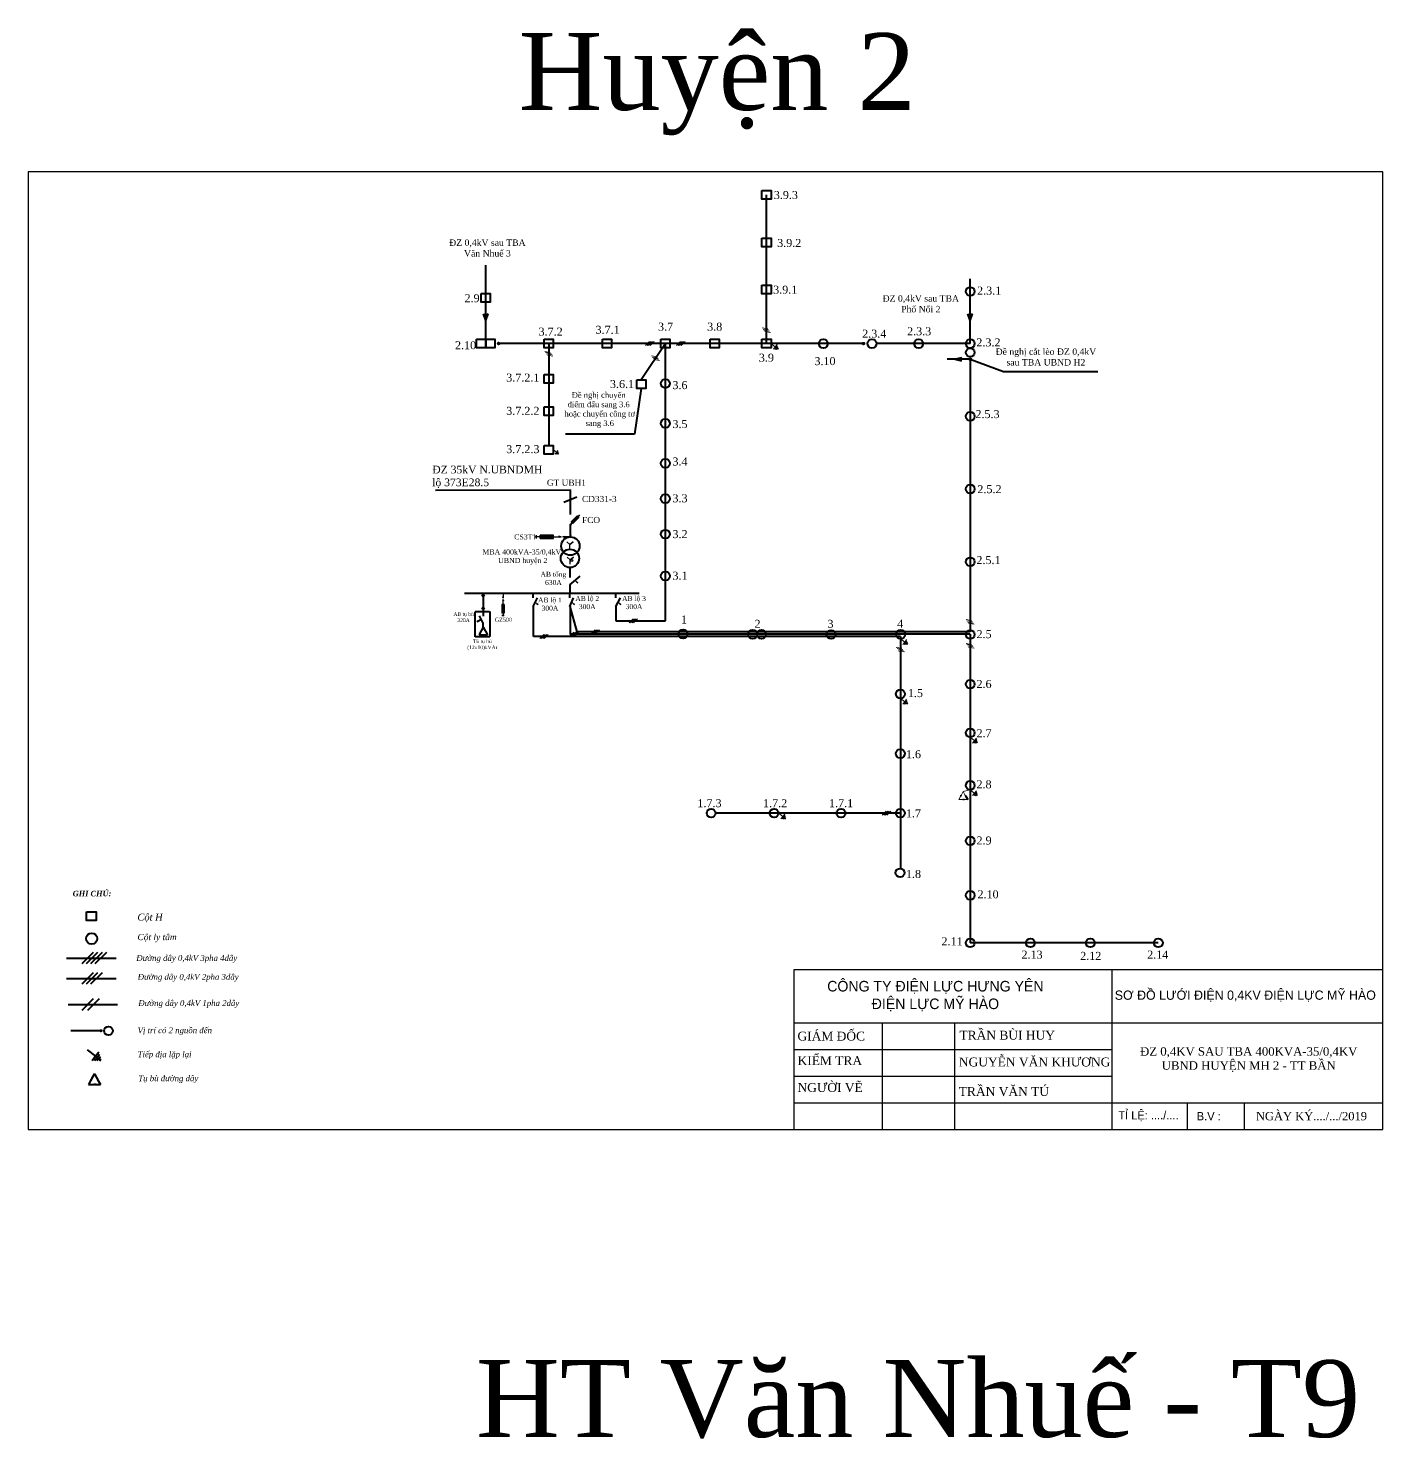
# Model space of a CAD drawing. Extents: x -2498 to 13808, y -1476 to 9052.
# Drawn here: x 6636 to 7164, y 3476 to 4026 of the extents above; entities that cross this region are included whole.
import ezdxf

# ---------------------------------------------------------------- set-up
doc = ezdxf.new("R2010")
doc.units = 0
doc.header["$LTSCALE"] = 0.08
doc.header["$MEASUREMENT"] = 0
doc.linetypes.add('DASHED2', pattern=[0.375, 0.25, -0.125])
doc.layers.get('0').update_dxf_attribs({"linetype": 'CONTINUOUS', "lineweight": 40})
doc.layers.add('Duong manh', color=8, linetype='CONTINUOUS')
doc.layers.add('khung', color=3, linetype='CONTINUOUS', lineweight=18)
doc.layers.add('NET DAM', color=6, linetype='CONTINUOUS', lineweight=25)
doc.styles.add('anh thong', font='times.ttf', dxfattribs={"height": 0.5})
doc.styles.get("Standard").update_dxf_attribs({"font": 'VHTEKN.TTF', "height": 2.5})

# ---------------------------------------------------------------- blocks, each defined once
blk = doc.blocks.new('khung')
at = {"layer": 'khung', "color": 5, "lineweight": -3, "ltscale": 4}
for p, q in [((630143, 2296298.9), (632881, 2296298.9)), ((630143, 2295554.2), (630143, 2296298.9)), ((631620.1, 2296298.9), (631620.1, 2295554.2)), ((630143, 2296050.6), (631457.3, 2296050.6)), ((630143, 2296050.6), (632881, 2296050.6)), ((630552, 2296050.6), (630552, 2295554.2)), ((630888.9, 2296050.6), (630888.9, 2295554.2)), ((630143, 2295926.5), (631620.1, 2295926.5)), ((630143, 2295802.4), (631620.1, 2295802.4)), ((630143, 2295678.3), (631512, 2295678.3)), ((630143, 2295678.3), (632881, 2295678.3)), ((631972.7, 2295554.2), (631972.7, 2295678.3)), ((632238.4, 2295554.2), (632238.4, 2295678.3))]:
    blk.add_line(p, q, dxfattribs=at)
blk.add_lwpolyline([(632881, 2300009), (626580.6, 2300009), (626580.6, 2295554.2), (632881, 2295554.2), (632881, 2300009)], dxfattribs=at)
at = {"layer": 'Duong manh', "color": 0, "lineweight": -3, "ltscale": 4}
for s, insert, char_height, width, attachment_point in [('{\\f.VnAvantH|b0|i0|c0|p34;C¤NG TY §IÖN LùC H¦NG Y£N\\P®iÖn lùc mü hµo}', (630800.1, 2296174.8), 49.141, 1314.329, 5), ('{\\f.VnAvantH|b0|i0|c0|p34;s¬ ®å l\xadíi ®iÖn 0,4kv ®iÖn lùc mü hµo}', (632241.6, 2296174.8), 43.049, 1423.665, 5), ('{\\fTimes New Roman|b0|i0|c0|p18; GIÁM ĐỐC}', (630143, 2295988.6), 41.37, 409.064, 4), ('{\\fTimes New Roman|b0|i0|c0|p18; TRẦN BÙI HUY}', (630896.3, 2295992.9), 41.37, 536.856, 4), ('{\\f.VnAvantH|b0|i0|c0|p34; \\fTimes New Roman|b0|i0|c0|p18; KIỂM TRA}', (630128, 2295874.7), 41.37, 409.064, 4), ('{\\fTimes New Roman|b0|i0|c0|p18; NGUYỄN VĂN KHƯƠNG}', (630893.6, 2295868.1), 41.37, 717.247, 4), ('{\\fTimes New Roman|b0|i0|c0|p18; NGƯỜI VẼ}', (630143, 2295749.5), 41.37, 409.064, 4), ('{\\f.VnAvantH|b0|i0|c0|p34; \\fTimes New Roman|b0|i0|c0|p18;TRẦN VĂN TÚ}', (630893.4, 2295730.7), 41.37, 536.856, 4), ('{\\f.VnAvantH|b0|i0|c0|p34; tØ lÖ: ..../....}', (631636.6, 2295616.3), 38.475, 301.491, 4), ('{\\f.VnAvantH|b0|i0|c0|p34;b.v :}', (632071.5, 2295616.3), 38.475, 424.338, 5), ('{\\fTimes New Roman|b0|i0|c0|p18;NGÀY KÝ..../.../2019}', (632549.2, 2295616.3), 38.475, 820.671, 5)]:
    blk.add_mtext(s, dxfattribs=dict(at, insert=insert, char_height=char_height, width=width, attachment_point=attachment_point))

msp = doc.modelspace()

# ---------------------------------------------------------------- hatches: boundary and pattern name
at = {"linetype": 'Continuous', "lineweight": 40, "ltscale": 8}
for points in [[(6819.26, 3902.73, 1), (6819.97, 3902.73, 1)], [(6961.54, 3902.73, 1), (6962.18, 3902.73, 1)], [(7003.15, 3896.66, 1), (7003.79, 3896.66, 1)]]:
    msp.add_hatch(color=0, dxfattribs=at).paths.add_polyline_path(points)
at = {"linetype": 'Continuous', "ltscale": 8}
h = msp.add_hatch(color=256, dxfattribs=at)
h.paths.add_polyline_path([(6811.19, 3794.23), (6811.93, 3794.28), (6811.8, 3794.53)])
h.paths.add_polyline_path([(6811.19, 3794.23), (6811.8, 3794.53), (6811.67, 3794.79)])
msp.add_hatch(color=256, dxfattribs=at).paths.add_polyline_path([(6664.82, 3634.73, 1), (6664.26, 3634.73, 1)])

# ---------------------------------------------------------------- linework, layer by layer
at = {"color": 0, "linetype": 'Continuous', "lineweight": 40, "ltscale": 8}
for p, q in [((6924.04, 3902.73), (6924.04, 3960.78)), ((6814.58, 3904.43), (6814.58, 3933.32)), ((7003.47, 3902.73), (7003.47, 3928.01)), ((6814.58, 3911.68), (6813.66, 3914.29)), ((6813.66, 3914.29), (6814.58, 3913.33)), ((6814.58, 3911.68), (6815.5, 3914.29)), ((6815.5, 3914.29), (6814.58, 3913.33)), ((7003.47, 3911.68), (7002.55, 3914.29)), ((7002.55, 3914.29), (7003.47, 3913.33)), ((7003.47, 3911.68), (7004.39, 3914.29)), ((7004.39, 3914.29), (7003.47, 3913.33)), ((6961.86, 3902.73), (6819.61, 3902.73)), ((6839.11, 3902.73), (6839.11, 3863.02)), ((6884.62, 3902.73), (6875.22, 3888.6)), ((6884.62, 3794.55), (6884.62, 3902.73)), ((7003.47, 3902.73), (6966.92, 3902.73)), ((7003.47, 3896.66), (6994.53, 3896.66)), ((6997.45, 3896.66), (7000.09, 3897.34)), ((6997.45, 3896.66), (7000.09, 3895.99)), ((7000.09, 3897.34), (6999.39, 3896.66)), ((7000.09, 3895.99), (6999.39, 3896.66)), ((7003.47, 3896.66), (7003.47, 3790.33)), ((7003.47, 3896.66), (7016.43, 3891.88)), ((7016.43, 3891.88), (7053.25, 3891.88)), ((6875.22, 3885.2), (6872.53, 3867.46)), ((6872.53, 3867.46), (6845.66, 3867.46)), ((6794.95, 3845.61), (6847.59, 3845.72)), ((6847.59, 3836.05), (6847.59, 3845.69)), ((6850.03, 3842.87), (6845.03, 3840.7)), ((6847.59, 3832.17), (6851.26, 3835.95)), ((6847.36, 3832.12), (6847.83, 3832.12)), ((6847.36, 3832.12), (6847.59, 3831.89)), ((6847.59, 3827.37), (6847.59, 3832.17)), ((6847.83, 3832.12), (6847.6, 3831.88)), ((6847.36, 3827.45), (6847.59, 3827.68)), ((6847.36, 3827.45), (6847.83, 3827.45)), ((6847.83, 3827.45), (6847.6, 3827.68)), ((6847.42, 3815.37), (6847.42, 3811.53)), ((6847.42, 3808.67), (6851.44, 3812.02)), ((6847.42, 3808.67), (6847.42, 3805.46)), ((6806.33, 3805.36), (6874.38, 3805.36)), ((6833.09, 3803.58), (6833.09, 3805.36)), ((6833.09, 3800.23), (6834.74, 3803.59)), ((6847.42, 3803.58), (6847.42, 3805.36)), ((6847.42, 3800.23), (6848.78, 3803.59)), ((6865.35, 3803.58), (6865.34, 3805.36)), ((6865.34, 3800.23), (6867.07, 3803.59)), ((6821.78, 3797.62), (6821.78, 3801.03)), ((6833.1, 3800.24), (6833.12, 3788.48)), ((6847.42, 3800.23), (6850.05, 3790.33)), ((6847.43, 3800.24), (6847.43, 3789.43)), ((6865.35, 3800.24), (6865.35, 3794.55)), ((7003.47, 3790.33), (6850.05, 3790.33)), ((6865.35, 3794.55), (6884.62, 3794.55)), ((6976.28, 3788.48), (6833.16, 3788.48)), ((7003.47, 3789.43), (6847.42, 3789.43)), ((6976.28, 3788.48), (6976.28, 3698.07)), ((7003.47, 3789.43), (7003.47, 3669.02)), ((7001.7, 3726.34), (7002.51, 3724.89)), ((6976.21, 3719.59), (6904.19, 3719.59)), ((7076.8, 3669.02), (7003.47, 3669.02))]:
    msp.add_line(p, q, dxfattribs=at)
at = {"linetype": 'Continuous', "lineweight": 9, "ltscale": 8}
for p, q in [((6924.55, 3908.52), (6922.39, 3908.89)), ((6924.88, 3908.04), (6922.72, 3908.41)), ((6925.22, 3907.57), (6923.06, 3907.94)), ((6925.55, 3907.09), (6923.39, 3907.46)), ((6878.47, 3903.5), (6876.92, 3901.95)), ((6879.05, 3903.5), (6877.5, 3901.95)), ((6879.63, 3903.5), (6878.08, 3901.95)), ((6880.22, 3903.5), (6878.67, 3901.95)), ((6890.54, 3903.5), (6888.99, 3901.95)), ((6891.12, 3903.5), (6889.57, 3901.95)), ((6891.7, 3903.5), (6890.15, 3901.95)), ((6892.28, 3903.5), (6890.73, 3901.95)), ((6925.73, 3902.8), (6927.49, 3901.43)), ((6927.49, 3901.43), (6926.76, 3900.49)), ((6927.83, 3901.17), (6927.28, 3900.47)), ((6927.49, 3901.43), (6928.22, 3902.38)), ((6928.16, 3900.91), (6927.8, 3900.44)), ((6927.83, 3901.17), (6928.37, 3901.88)), ((6928.16, 3900.91), (6928.53, 3901.38)), ((6928.49, 3900.66), (6928.31, 3900.42)), ((6928.49, 3900.66), (6928.68, 3900.89)), ((6839.74, 3899.3), (6837.58, 3899.67)), ((6840.08, 3898.83), (6837.92, 3899.2)), ((6840.41, 3898.35), (6838.25, 3898.72)), ((6840.75, 3897.88), (6838.59, 3898.25)), ((6881.36, 3897.58), (6879.2, 3897.95)), ((6881.69, 3897.1), (6879.53, 3897.48)), ((6882.03, 3896.63), (6879.87, 3897)), ((6882.36, 3896.15), (6880.2, 3896.53)), ((6840.82, 3861.38), (6842.17, 3860.33)), ((6842.17, 3860.33), (6841.61, 3859.6)), ((6842.43, 3860.13), (6842.01, 3859.59)), ((6842.17, 3860.33), (6842.73, 3861.06)), ((6842.69, 3859.93), (6842.41, 3859.57)), ((6842.43, 3860.13), (6842.85, 3860.68)), ((6842.69, 3859.93), (6842.97, 3860.29)), ((6842.94, 3859.73), (6842.8, 3859.55)), ((6842.94, 3859.73), (6843.08, 3859.91)), ((6857.21, 3791.1), (6855.66, 3789.55)), ((6857.79, 3791.1), (6856.24, 3789.55)), ((6858.37, 3791.1), (6856.82, 3789.55)), ((6858.95, 3791.1), (6857.4, 3789.55)), ((6872.04, 3795.33), (6870.49, 3793.78)), ((6872.62, 3795.33), (6871.07, 3793.78)), ((6873.2, 3795.33), (6871.65, 3793.78)), ((6873.78, 3795.33), (6872.23, 3793.78)), ((7004, 3794.7), (7001.85, 3795.07)), ((7004.34, 3794.23), (7002.18, 3794.6)), ((7004.67, 3793.75), (7002.51, 3794.12)), ((7005.01, 3793.28), (7002.85, 3793.65)), ((6837.21, 3789.26), (6835.66, 3787.71)), ((6837.79, 3789.26), (6836.24, 3787.71)), ((6838.37, 3789.26), (6836.82, 3787.71)), ((6838.95, 3789.26), (6837.4, 3787.71)), ((6848.96, 3790.21), (6847.41, 3788.66)), ((6849.54, 3790.21), (6847.99, 3788.66)), ((6850.12, 3790.21), (6848.57, 3788.66)), ((6850.7, 3790.21), (6849.15, 3788.66)), ((6976.19, 3787.68), (6977.95, 3786.32)), ((6977.95, 3786.32), (6977.22, 3785.37)), ((6978.28, 3786.06), (6977.74, 3785.35)), ((6977.95, 3786.32), (6978.68, 3787.26)), ((6978.62, 3785.8), (6978.26, 3785.33)), ((6978.28, 3786.06), (6978.83, 3786.77)), ((6978.62, 3785.8), (6978.99, 3786.27)), ((6978.95, 3785.54), (6978.77, 3785.3)), ((6978.95, 3785.54), (6979.14, 3785.78)), ((7004, 3785.42), (7001.85, 3785.79)), ((7004.34, 3784.94), (7002.18, 3785.32)), ((7004.67, 3784.47), (7002.51, 3784.84)), ((6976.83, 3783.88), (6974.67, 3784.25)), ((6977.16, 3783.4), (6975, 3783.78)), ((6977.5, 3782.93), (6975.34, 3783.3)), ((6977.83, 3782.45), (6975.67, 3782.83)), ((7005.01, 3783.99), (7002.85, 3784.37)), ((6976.19, 3764.43), (6977.95, 3763.06)), ((6977.95, 3763.06), (6977.22, 3762.12)), ((6978.28, 3762.8), (6977.74, 3762.09)), ((6977.95, 3763.06), (6978.68, 3764.01)), ((6978.28, 3762.8), (6978.83, 3763.51)), ((6978.62, 3762.54), (6978.99, 3763.01)), ((6978.62, 3762.54), (6978.26, 3762.07)), ((6978.95, 3762.29), (6978.77, 3762.05)), ((6978.95, 3762.29), (6979.14, 3762.52)), ((7003.38, 3749.24), (7005.14, 3747.88)), ((7005.14, 3747.88), (7004.41, 3746.93)), ((7005.47, 3747.62), (7004.93, 3746.91)), ((7005.14, 3747.88), (7005.87, 3748.82)), ((7005.81, 3747.36), (7005.45, 3746.89)), ((7005.47, 3747.62), (7006.02, 3748.33)), ((7005.81, 3747.36), (7006.18, 3747.83)), ((7006.14, 3747.1), (7005.96, 3746.86)), ((7006.14, 3747.1), (7006.33, 3747.34)), ((6999.82, 3726.33), (6999, 3724.89)), ((6999, 3724.89), (7000.72, 3724.89)), ((6999.57, 3726.46), (7000.06, 3726.21)), ((6999.68, 3726.66), (7000.17, 3726.41)), ((7000.76, 3727.98), (6999.93, 3726.53)), ((7000.72, 3724.89), (7000.75, 3724.89)), ((7000.75, 3725.17), (7000.75, 3724.61)), ((7000.76, 3727.98), (7001.58, 3726.53)), ((7001.02, 3725.17), (7001.02, 3724.61)), ((7001.02, 3724.89), (7002.51, 3724.89)), ((7001.84, 3726.66), (7001.35, 3726.41)), ((7001.95, 3726.46), (7001.46, 3726.21)), ((7003.38, 3728.75), (7005.14, 3727.39)), ((7005.14, 3727.39), (7004.41, 3726.44)), ((7005.47, 3727.13), (7004.93, 3726.42)), ((7005.14, 3727.39), (7005.87, 3728.33)), ((7005.81, 3726.87), (7005.45, 3726.4)), ((7005.47, 3727.13), (7006.02, 3727.84)), ((7005.81, 3726.87), (7006.18, 3727.34)), ((7006.14, 3726.61), (7005.96, 3726.37)), ((7006.14, 3726.61), (7006.33, 3726.85)), ((6928.67, 3719.66), (6930.43, 3718.29)), ((6930.43, 3718.29), (6931.16, 3719.24)), ((6970.76, 3720.36), (6969.21, 3718.81)), ((6971.34, 3720.36), (6969.79, 3718.81)), ((6971.92, 3720.36), (6970.37, 3718.81)), ((6972.5, 3720.36), (6970.95, 3718.81)), ((6930.43, 3718.29), (6929.7, 3717.35)), ((6930.76, 3718.04), (6930.21, 3717.33)), ((6931.1, 3717.78), (6930.74, 3717.3)), ((6930.76, 3718.04), (6931.31, 3718.74)), ((6931.1, 3717.78), (6931.46, 3718.25)), ((6931.43, 3717.52), (6931.25, 3717.28)), ((6931.43, 3717.52), (6931.61, 3717.75))]:
    msp.add_line(p, q, dxfattribs=at)
at = {"lineweight": 30}
for p, q in [((6834.04, 3827.22), (6834.04, 3827.51)), ((6834.21, 3827.02), (6834.21, 3827.71)), ((6834.37, 3826.73), (6834.37, 3828)), ((6835.79, 3827.37), (6834.39, 3827.37)), ((6840.98, 3828.07), (6835.79, 3828.07)), ((6835.79, 3826.66), (6835.79, 3828.07)), ((6840.98, 3827.37), (6835.79, 3827.37)), ((6836.26, 3826.66), (6836.26, 3828.07)), ((6836.73, 3826.66), (6836.73, 3828.07)), ((6837.2, 3826.66), (6837.2, 3828.07)), ((6837.68, 3826.66), (6837.68, 3828.07)), ((6838.15, 3826.66), (6838.15, 3828.07)), ((6838.62, 3826.66), (6838.62, 3828.07)), ((6839.09, 3826.66), (6839.09, 3828.07)), ((6839.57, 3826.66), (6839.57, 3828.07)), ((6840.98, 3826.66), (6840.04, 3828.07)), ((6840.04, 3826.66), (6840.98, 3828.07)), ((6840.04, 3826.66), (6840.04, 3828.07)), ((6840.98, 3826.66), (6840.98, 3828.07)), ((6840.98, 3827.37), (6843.96, 3827.37)), ((6843.96, 3827.37), (6843.04, 3827.67)), ((6843.96, 3827.37), (6843.04, 3827.06)), ((6844.62, 3827.37), (6845.54, 3827.67)), ((6847.59, 3827.37), (6844.62, 3827.37)), ((6844.62, 3827.37), (6845.54, 3827.06)), ((6849.43, 3810.34), (6850.49, 3809.34)), ((6850.49, 3809.34), (6850.06, 3809.54)), ((6850.49, 3809.34), (6850.26, 3809.76)), ((6821.31, 3803.41), (6821.11, 3804.01)), ((6821.31, 3802.97), (6821.11, 3802.37)), ((6821.31, 3805.36), (6821.31, 3803.41)), ((6821.31, 3803.41), (6821.51, 3804.01)), ((6821.31, 3801.03), (6821.31, 3802.97)), ((6821.31, 3802.97), (6821.51, 3802.37)), ((6833.91, 3801.91), (6834.97, 3800.9)), ((6834.97, 3800.9), (6834.74, 3801.32)), ((6848.1, 3801.91), (6849.16, 3800.9)), ((6849.16, 3800.9), (6848.93, 3801.32)), ((6866.21, 3801.91), (6867.26, 3800.9)), ((6867.26, 3800.9), (6867.04, 3801.32)), ((6820.85, 3801.03), (6820.85, 3797.62)), ((6821.78, 3801.03), (6820.85, 3800.41)), ((6821.78, 3800.41), (6820.85, 3801.03)), ((6821.78, 3801.03), (6820.85, 3801.03)), ((6821.78, 3800.41), (6820.85, 3800.41)), ((6821.78, 3800.1), (6820.85, 3800.1)), ((6821.78, 3799.79), (6820.85, 3799.79)), ((6821.78, 3799.48), (6820.85, 3799.48)), ((6821.78, 3799.17), (6820.85, 3799.17)), ((6821.78, 3798.86), (6820.85, 3798.86)), ((6821.78, 3798.55), (6820.85, 3798.55)), ((6821.78, 3798.24), (6820.85, 3798.24)), ((6821.78, 3797.93), (6820.85, 3797.93)), ((6821.78, 3797.62), (6820.85, 3797.62)), ((6821.73, 3796.69), (6820.9, 3796.69)), ((6821.54, 3796.58), (6821.09, 3796.58)), ((6821.41, 3796.48), (6821.22, 3796.48)), ((6821.31, 3801.03), (6821.31, 3797.62)), ((6821.31, 3797.62), (6821.31, 3796.7)), ((6834.97, 3800.9), (6834.54, 3801.1)), ((6849.16, 3800.9), (6848.73, 3801.1)), ((6867.26, 3800.9), (6866.83, 3801.1))]:
    msp.add_line(p, q, dxfattribs=at)
at = {"linetype": 'Continuous', "lineweight": 40, "ltscale": 8}
msp.add_line((6840.98, 3826.66), (6835.79, 3826.66), dxfattribs=at)
at = {"color": 0, "lineweight": 30}
for p, q in [((6847.38, 3824.42), (6846.21, 3825.43)), ((6847.38, 3824.42), (6848.63, 3825.43)), ((6848.63, 3825.43), (6847.38, 3824.42)), ((6847.38, 3822.71), (6847.38, 3824.42)), ((6847.48, 3818.41), (6846.32, 3819.42)), ((6847.48, 3818.41), (6848.74, 3819.42)), ((6848.74, 3819.42), (6847.48, 3818.41)), ((6847.48, 3816.7), (6847.48, 3818.41)), ((6847.61, 3815.16), (6847.24, 3815.16)), ((6847.24, 3815.16), (6847.42, 3814.94)), ((6847.42, 3814.94), (6847.61, 3815.16)), ((6847.43, 3812.02), (6847.24, 3811.8)), ((6847.24, 3811.8), (6847.6, 3811.8)), ((6847.6, 3811.8), (6847.43, 3812.02))]:
    msp.add_line(p, q, dxfattribs=at)
at = {"color": 0}
for p, q in [((6814.08, 3804.73), (6813.01, 3804.73)), ((6813.01, 3804.73), (6813.54, 3804.07)), ((6813.54, 3804.07), (6814.08, 3804.73)), ((6813.01, 3799.27), (6813.54, 3799.93)), ((6814.08, 3799.27), (6813.01, 3799.27)), ((6813.54, 3799.93), (6814.08, 3799.27))]:
    msp.add_line(p, q, dxfattribs=at)
at = {"linetype": 'Continuous', "ltscale": 8}
for p, q in [((6813.54, 3805.36), (6813.54, 3796.39)), ((6813.6, 3793.67), (6812.19, 3796.5)), ((6812.9, 3795.08), (6811.19, 3794.23)), ((6811.19, 3794.23), (6811.67, 3794.79)), ((6811.67, 3794.79), (6811.93, 3794.28)), ((6812.72, 3790.53), (6811.95, 3789.17)), ((6812.48, 3790.66), (6812.95, 3790.42)), ((6812.59, 3790.84), (6813.05, 3790.6)), ((6813.6, 3792.08), (6812.83, 3790.72)), ((6813.6, 3792.08), (6813.6, 3793.67)), ((6813.6, 3792.08), (6814.38, 3790.72)), ((6814.62, 3790.84), (6814.16, 3790.6)), ((6814.73, 3790.66), (6814.26, 3790.42)), ((6814.48, 3790.53), (6815.25, 3789.17)), ((6811.95, 3789.17), (6813.57, 3789.17)), ((6813.57, 3789.17), (6813.6, 3789.17)), ((6813.6, 3789.44), (6813.6, 3788.91)), ((6813.85, 3789.44), (6813.85, 3788.91)), ((6813.85, 3789.17), (6815.25, 3789.17)), ((6661.55, 3665.32), (6657.02, 3660.79)), ((6663.25, 3665.32), (6658.72, 3660.79)), ((6664.95, 3665.32), (6660.42, 3660.79)), ((6666.65, 3665.32), (6662.12, 3660.79)), ((6651.16, 3663.09), (6670.43, 3663.09)), ((6651.16, 3655.16), (6670.43, 3655.16)), ((6661.55, 3657.39), (6657.02, 3652.85)), ((6663.25, 3657.39), (6658.72, 3652.85)), ((6664.95, 3657.39), (6660.42, 3652.85)), ((6651.73, 3644.96), (6671, 3644.96)), ((6661.55, 3647.19), (6657.02, 3642.65)), ((6663.82, 3647.19), (6659.28, 3642.65)), ((6664.54, 3634.73), (6652.81, 3634.73)), ((6659.17, 3627.29), (6662.4, 3624.78)), ((6662.4, 3624.78), (6663.75, 3626.52)), ((6663.02, 3624.31), (6664.03, 3625.61)), ((6662.4, 3624.78), (6661.06, 3623.05)), ((6663.02, 3624.31), (6662.01, 3623)), ((6663.63, 3623.83), (6662.97, 3622.96)), ((6663.63, 3623.83), (6664.31, 3624.69)), ((6664.25, 3623.35), (6663.91, 3622.92)), ((6664.25, 3623.35), (6664.58, 3623.79)), ((6660.77, 3615.74), (6659.69, 3613.84)), ((6660.43, 3615.91), (6661.08, 3615.58)), ((6660.57, 3616.17), (6661.22, 3615.84)), ((6661.99, 3617.9), (6660.91, 3615.99)), ((6661.99, 3617.9), (6663.08, 3615.99)), ((6663.41, 3616.17), (6662.77, 3615.84)), ((6663.56, 3615.91), (6662.91, 3615.58)), ((6663.22, 3615.74), (6664.3, 3613.84)), ((6659.69, 3613.84), (6661.95, 3613.84)), ((6661.95, 3613.84), (6661.99, 3613.84)), ((6661.99, 3614.21), (6661.99, 3613.47)), ((6662.33, 3614.21), (6662.33, 3613.47)), ((6662.33, 3613.84), (6664.3, 3613.84))]:
    msp.add_line(p, q, dxfattribs=at)
at = {"color": 0, "linetype": 'Continuous', "lineweight": 9, "ltscale": 8}
msp.add_line((7000.76, 3727.99), (7003.27, 3728.69), dxfattribs=at)
at = {"color": 0, "linetype": 'Continuous', "lineweight": 40, "ltscale": 8}
for points in [[(6922.27, 3962.48), (6925.82, 3962.48), (6925.82, 3959.09), (6922.27, 3959.09)], [(6922.27, 3943.9), (6925.82, 3943.9), (6925.82, 3940.51), (6922.27, 3940.51)], [(6922.27, 3925.49), (6925.82, 3925.49), (6925.82, 3922.09), (6922.27, 3922.09)], [(6812.81, 3922.27), (6816.36, 3922.27), (6816.36, 3918.87), (6812.81, 3918.87)], [(6811.03, 3904.43), (6814.58, 3904.43), (6814.58, 3901.03), (6811.03, 3901.03)], [(6814.58, 3904.43), (6818.13, 3904.43), (6818.13, 3901.03), (6814.58, 3901.03)], [(6837.34, 3904.43), (6840.89, 3904.43), (6840.89, 3901.03), (6837.34, 3901.03)], [(6860.09, 3904.43), (6863.64, 3904.43), (6863.64, 3901.03), (6860.09, 3901.03)], [(6882.85, 3904.43), (6886.4, 3904.43), (6886.4, 3901.03), (6882.85, 3901.03)], [(6902.05, 3904.43), (6905.6, 3904.43), (6905.6, 3901.03), (6902.05, 3901.03)], [(6922.27, 3904.43), (6925.82, 3904.43), (6925.82, 3901.03), (6922.27, 3901.03)], [(6837.34, 3890.64), (6840.89, 3890.64), (6840.89, 3887.24), (6837.34, 3887.24)], [(6873.45, 3888.6), (6876.99, 3888.6), (6876.99, 3885.2), (6873.45, 3885.2)], [(6837.34, 3878.12), (6840.89, 3878.12), (6840.89, 3874.72), (6837.34, 3874.72)], [(6837.34, 3863.02), (6840.89, 3863.02), (6840.89, 3859.63), (6837.34, 3859.63)], [(6848.56, 3832.69), (6850.69, 3834.91), (6850.19, 3835.39), (6848.06, 3833.17)]]:
    msp.add_lwpolyline(points, close=True, dxfattribs=at)
at = {"linetype": 'DASHED2', "ltscale": 8}
msp.add_lwpolyline([(6810.45, 3798.24), (6816.11, 3798.24), (6816.11, 3788.38), (6810.45, 3788.38)], close=True, dxfattribs=at)
at = {"linetype": 'Continuous', "ltscale": 8}
msp.add_lwpolyline([(6658.89, 3681.11), (6662.73, 3681.11), (6662.73, 3677.72), (6658.89, 3677.72)], close=True, dxfattribs=at)
at = {"color": 0, "linetype": 'Continuous', "lineweight": 40, "ltscale": 8}
for centre, radius in [((7003.47, 3923.05), 1.74), ((6819.61, 3902.73), 0.354), ((6946.22, 3902.73), 1.74), ((6961.86, 3902.73), 0.322), ((6965.18, 3902.73), 1.74), ((6983.4, 3902.73), 1.74), ((7003.47, 3902.73), 1.74), ((7003.47, 3899.25), 1.74), ((7003.47, 3896.66), 0.322), ((6884.62, 3887.14), 1.74), ((6884.62, 3871.59), 1.74), ((7003.47, 3874.36), 1.74), ((6884.62, 3856.04), 1.74), ((7003.47, 3846), 1.74), ((6884.62, 3842.22), 1.74), ((6884.62, 3828.41), 1.74), ((6847.59, 3823.77), 3.59), ((6847.42, 3818.96), 3.59), ((7003.47, 3817.63), 1.74), ((6884.62, 3812.1), 1.74), ((6891.51, 3789.43), 1.74), ((6918.63, 3789.35), 1.74), ((6922.1, 3789.35), 1.74), ((6949.23, 3789.27), 1.74), ((6976.34, 3789.35), 1.74), ((7003.47, 3789.26), 1.74), ((7003.47, 3769.9), 1.74), ((6976.28, 3766.09), 1.74), ((7003.47, 3750.91), 1.74), ((6976.21, 3742.84), 1.74), ((7003.47, 3730.42), 1.74), ((6902.46, 3719.59), 1.74), ((6927.02, 3719.59), 1.74), ((6953.12, 3719.59), 1.74), ((6976.21, 3719.59), 1.74), ((7003.47, 3708.8), 1.74), ((6976.14, 3696.33), 1.74), ((7003.47, 3687.53), 1.74), ((7003.47, 3669.02), 1.74), ((7026.96, 3669.02), 1.74), ((7050.34, 3669.02), 1.74), ((7076.8, 3669.02), 1.74)]:
    msp.add_circle(centre, radius, dxfattribs=at)
at = {"color": 0, "lineweight": 30}
msp.add_circle((6848.14, 3818.12), 0.344, dxfattribs=at)
at = {"linetype": 'Continuous', "ltscale": 8}
for centre, radius in [((6660.91, 3670.68), 2.17), ((6667.42, 3634.71), 1.69), ((6664.54, 3634.73), 0.28)]:
    msp.add_circle(centre, radius, dxfattribs=at)
at = {"linetype": 'Continuous', "lineweight": 9, "ltscale": 8}
for p in [(6927.83, 3901.17), (6928.16, 3900.91), (6928.49, 3900.66), (6842.43, 3860.13), (6842.69, 3859.93), (6842.94, 3859.73), (6978.28, 3786.06), (6978.62, 3785.8), (6978.95, 3785.54), (6978.28, 3762.8), (6978.62, 3762.54), (6978.95, 3762.29), (7005.47, 3747.62), (7005.81, 3747.36), (7006.14, 3747.1), (7005.47, 3727.13), (7005.81, 3726.87), (7006.14, 3726.61), (6930.76, 3718.04), (6931.1, 3717.78), (6931.43, 3717.52)]:
    msp.add_point(p, dxfattribs=at)
at = {"linetype": 'Continuous', "ltscale": 8}
for p in [(6663.02, 3624.31), (6663.63, 3623.83), (6664.25, 3623.35)]:
    msp.add_point(p, dxfattribs=at)

# ---------------------------------------------------------------- block references
at = {"layer": 'NET DAM', "color": 7, "xscale": 0.08383383359998789, "yscale": 0.08383383359998789, "zscale": 0.08383383359998789}
msp.add_blockref('khung', (-45892.48, -188848.91), dxfattribs=at)

# ---------------------------------------------------------------- texts
at = {"color": 0, "linetype": 'Continuous', "lineweight": 30, "ltscale": 10, "attachment_point": 1}
for s, insert, char_height, width in [('{\\fTimes New Roman|b0|i0|c0|p18;Huyện 2}', (6827.4, 4023.84), 30, 189.5653), ('\\pxqc;{\\fTimes New Roman|b0|i0|c238|p18;Đ\\fTimes New Roman|b0|i0|c0|p18;Z 0,4KV SAU TBA 400KVA-35/0,4KV \\PUBND HUYỆN MH 2 - TT BẦN}', (7030.42, 3628.33), 3.3, 163.3224), ('{\\fTimes New Roman|b0|i0|c0|p18;HT Văn Nhuế - T9}', (6810.73, 3506.3), 30, 349.32)]:
    msp.add_mtext(s, dxfattribs=dict(at, insert=insert, char_height=char_height, width=width))
at = {"color": 0, "lineweight": 30, "style": 'anh thong'}
for s, insert, char_height, width, attachment_point in [('3.9.3', (6931.6, 3962.23), 3.12, 40.1436, 2), ('ĐZ 0,4kV sau TBA \\PVăn Nhuế 3', (6815.23, 3943.34), 2.5, 39.4563, 2), ('3.9.2', (6932.91, 3943.54), 3.12, 40.1436, 2), ('3.9.1', (6931.34, 3925.31), 3.12, 40.1436, 2), ('2.3.1', (7010.87, 3924.94), 3.12, 40.1436, 2), ('2.9', (6809.23, 3921.99), 3.12, 40.1436, 2), ('ĐZ 0,4kV sau TBA \\PPhố Nối 2', (6984.22, 3921.6), 2.5, 39.4563, 2), ('3.7.2', (6839.88, 3908.95), 3.12, 40.1436, 2), ('3.7.1', (6862.1, 3909.66), 3.12, 40.1436, 2), ('3.7', (6884.7, 3910.88), 3.12, 40.1436, 2), ('3.8', (6903.86, 3910.88), 3.12, 40.1436, 2), ('2.3.4', (6966.07, 3908.15), 3.12, 40.1436, 2), ('2.3.3', (6983.58, 3909.08), 3.12, 40.1436, 2), ('2.10', (6806.72, 3903.66), 3.12, 40.1436, 2), ('2.3.2', (7010.58, 3904.75), 3.12, 40.1436, 2), ('Đề nghị cắt lèo ĐZ 0,4kV sau TBA UBND H2', (7033.01, 3900.84), 2.5, 39.4563, 2), ('3.9', (6924.01, 3898.79), 3.12, 40.1436, 2), ('3.10', (6946.85, 3897.45), 3.12, 40.1436, 2), ('3.7.2.1', (6829.04, 3891.02), 3.12, 40.1436, 2), ('Đề nghị chuyển \\Pđiểm đấu sang 3.6\\P hoặc chuyển công tơ\\P sang 3.6', (6858.62, 3883.78), 2.2, 39.4563, 2), ('3.6.1', (6867.71, 3888.52), 3.12, 40.1436, 2), ('3.6', (6890.31, 3888.09), 3.12, 40.1436, 2), ('3.7.2.2', (6829.04, 3878.06), 3.12, 40.1436, 2), ('3.5', (6890.31, 3872.9), 3.12, 40.1436, 2), ('2.5.3', (7010.23, 3876.79), 3.12, 40.1436, 2), ('3.7.2.3', (6829.04, 3863.13), 3.12, 40.1436, 2), ('3.4', (6890.31, 3858.3), 3.12, 40.1436, 2), ('{\\fTimes New Roman|b0|i0|c238|p18;Đ}Z 35kV N.UBNDMH\\Plộ 373E28.5', (6793.72, 3855.11), 3, 125.625, 1), ('GT UBH1', (6838.43, 3849.67), 2.4, 30.4533, 1), ('2.5.2', (7010.98, 3847.52), 3.12, 40.1436, 2), ('CD331-3', (6852.11, 3843.33), 2.4, 30.4533, 1), ('3.3', (6890.31, 3843.96), 3.12, 40.1436, 2), ('FCO', (6852.11, 3835.14), 2.4, 30.4533, 1), ('3.2', (6890.31, 3829.99), 3.12, 40.1436, 2), ('CS3T1', (6825.66, 3828.34), 2, 46.3812, 1), ('   MBA 400kVA-35/0,4kV\\P    UBND huyện 2', (6827.48, 3822.47), 2, 92.4689, 2), ('2.5.1', (7010.6, 3819.86), 3.12, 40.1436, 2), ('\\pxqc;AB tổng\\P630A', (6823.8, 3813.72), 1.92, 34.304, 1), ('3.1', (6890.31, 3813.77), 3.12, 40.1436, 2), ('\\pxqc;AB lộ 1\\P300A', (6822.46, 3803.69), 1.92, 34.304, 1), ('\\pxqc;AB lộ 2\\P300A', (6837, 3804.29), 1.92, 34.304, 1), ('\\pxqc;AB lộ 3\\P300A', (6855.24, 3804.29), 1.92, 34.304, 1), ('GZ500', (6818.08, 3795.83), 1.56, 50.6483, 1), ('1', (6891.92, 3796.67), 3.12, 40.1436, 2), ('2', (6920.54, 3795), 3.12, 40.1436, 2), ('3', (6948.99, 3795), 3.12, 40.1436, 2), ('4', (6976.15, 3795), 3.12, 40.1436, 2), ('2.5', (7008.88, 3790.97), 3.12, 40.1436, 2), ('2.6', (7008.88, 3771.53), 3.12, 40.1436, 2), ('1.5', (6982.12, 3767.98), 3.12, 40.1436, 2), ('2.7', (7008.88, 3752.35), 3.12, 40.1436, 2), ('1.6', (6981.35, 3744.15), 3.12, 40.1436, 2), ('2.8', (7008.88, 3732.41), 3.12, 40.1436, 2), ('1.7.3', (6901.82, 3725.05), 3.12, 40.1436, 2), ('1.7.2', (6927.4, 3725.05), 3.12, 40.1436, 2), ('1.7.1', (6953.14, 3725.05), 3.12, 40.1436, 2), ('1.7', (6981.35, 3721.08), 3.12, 40.1436, 2), ('2.9', (7008.88, 3710.5), 3.12, 40.1436, 2), ('1.8', (6981.36, 3697.44), 3.12, 40.1436, 2), ('2.10', (7010.44, 3689.52), 3.12, 40.1436, 2), ('{\\fTimes New Roman|b0|i1|c0|p18;Cột H}', (6678.74, 3680.4), 2.6984, 46.8904, 1), ('{\\fTimes New Roman|b0|i1|c0|p18;Cột ly tâm}', (6678.77, 3672.5), 2.4296, 46.8904, 1), ('2.11', (6996.38, 3671.17), 3.12, 40.1436, 2), ('2.13', (7027.59, 3665.98), 3.12, 40.1436, 2), ('2.12', (7050.47, 3665.5), 3.12, 40.1436, 2), ('2.14', (7076.59, 3665.98), 3.12, 40.1436, 2)]:
    msp.add_mtext(s, dxfattribs=dict(at, insert=insert, char_height=char_height, width=width, attachment_point=attachment_point))
at = {"linetype": 'Continuous', "ltscale": 8, "attachment_point": 2, "style": 'anh thong'}
for s, insert, char_height, width in [('AB tụ bù\\P320A', (6805.93, 3797.93), 1.415, 46.0057), ('Tủ tụ bù\\P(12x10)kVAr', (6813.27, 3787.33), 1.4152, 27.9977)]:
    msp.add_mtext(s, dxfattribs=dict(at, insert=insert, char_height=char_height, width=width))
at = {"attachment_point": 1, "style": 'anh thong'}
for s, insert, char_height, width in [('{\\fTimes New Roman|b1|i1|c0|p18;GHI CHÚ:}', (6653.51, 3689.32), 2.1533, 31.0305), ('{\\fTimes New Roman|b0|i1|c238|p18;Đ\\fTimes New Roman|b0|i1|c0|p18;ường dây 0,4kV 3pha 4dây}', (6678.31, 3664.25), 2.2666, 57.8736), ('{\\fTimes New Roman|b0|i1|c238|p18;Đư\\fTimes New Roman|b0|i1|c0|p18;ờng dây 0,4kV 2pha 3dây}', (6678.86, 3656.89), 2.2666, 57.8736), ('{\\fTimes New Roman|b0|i1|c238|p18;Đư\\fTimes New Roman|b0|i1|c0|p18;ờng dây 0,4kV 1pha 2dây}', (6679.1, 3646.67), 2.2666, 57.8736), ('{\\fTimes New Roman|b0|i1|c0|p18;Vị trí có 2 nguồn đến}', (6678.83, 3636.06), 2.2666, 57.8736), ('{\\fTimes New Roman|b0|i1|c0|p18;Tiếp địa lặp lại}', (6678.83, 3626.68), 2.2666, 57.8736), ('{\\fTimes New Roman|b0|i1|c0|p18;Tụ bù đường dây}', (6679.1, 3617.32), 2.2666, 57.8736)]:
    msp.add_mtext(s, dxfattribs=dict(at, insert=insert, char_height=char_height, width=width))

doc.saveas('drawing.dxf')
